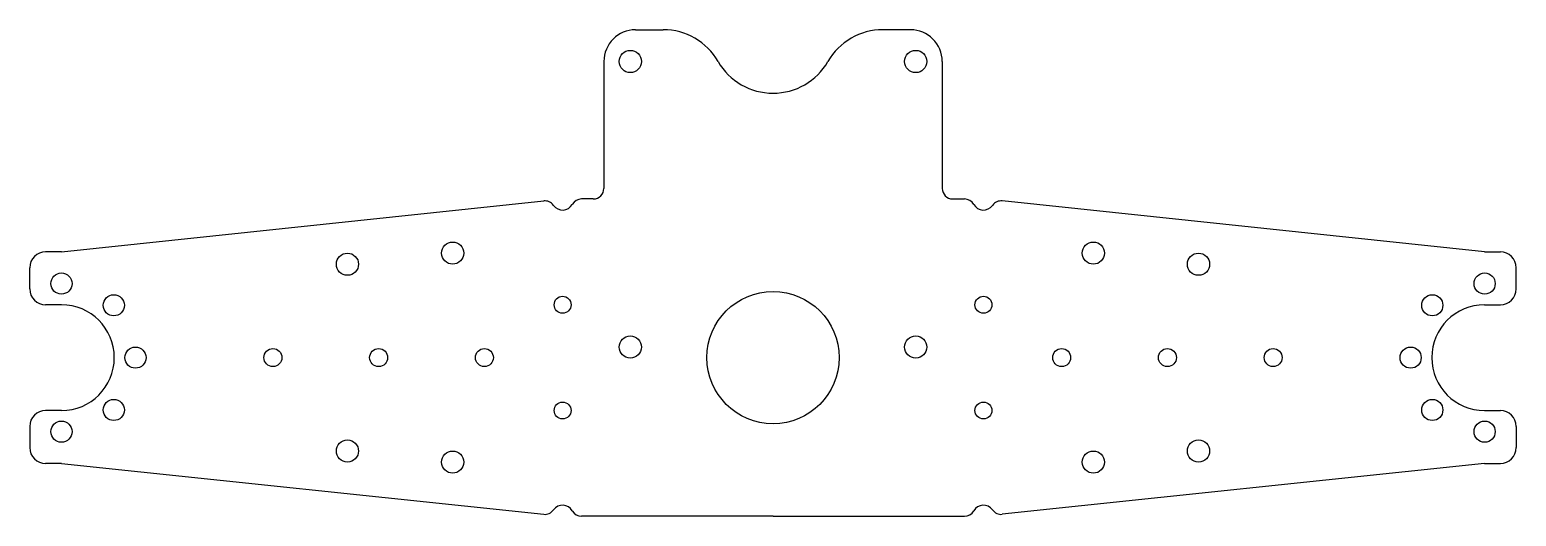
# Model space of a CAD drawing. Extents: x 0 to 141, y 0 to 46.
import ezdxf

# ---------------------------------------------------------------- set-up
doc = ezdxf.new("R2010")
doc.units = 0
doc.layers.add('Layer0', color=7, linetype='CONTINUOUS')

msp = doc.modelspace()

# ---------------------------------------------------------------- linework, layer by layer
at = {"layer": 'Layer0', "color": 8, "linetype": 'CONTINUOUS'}
for p, q in [((57.3, 46), (59.91, 46)), ((83.3, 46), (80.69, 46)), ((54.3, 43), (54.3, 31)), ((86.3, 43), (86.3, 31)), ((3, 25), (48.62, 29.81)), ((53.3, 30), (52.19, 30)), ((87.3, 30), (88.41, 30)), ((137.6, 25), (91.98, 29.81)), ((3, 25), (1.5, 25)), ((137.6, 25), (139.09, 25)), ((0, 21.5), (0, 23.5)), ((140.59, 21.5), (140.59, 23.5)), ((3, 20), (1.5, 20)), ((137.6, 20), (139.09, 20)), ((3, 10), (1.5, 10)), ((137.6, 10), (139.09, 10)), ((0, 8.5), (0, 6.5)), ((140.59, 8.5), (140.59, 6.5)), ((3, 5), (1.5, 5)), ((3, 5), (48.62, 0.19)), ((137.6, 5), (91.98, 0.19)), ((137.6, 5), (139.09, 5)), ((70.3, 0), (52.19, 0)), ((70.3, 0), (88.41, 0))]:
    msp.add_line(p, q, dxfattribs=at)
for centre, radius in [((56.8, 43), 1.05), ((83.8, 43), 1.05), ((40, 24.88), 1.05), ((100.6, 24.88), 1.05), ((30.05, 23.83), 1.05), ((110.54, 23.83), 1.05), ((3, 22), 1), ((137.6, 22), 1), ((70.3, 15), 6.25), ((7.95, 19.95), 1), ((50.4, 20), 0.8), ((90.2, 20), 0.8), ((132.65, 19.95), 1), ((56.8, 16), 1.05), ((83.8, 16), 1.05), ((10, 15), 1), ((23, 15), 0.85), ((33, 15), 0.85), ((43, 15), 0.85), ((97.6, 15), 0.85), ((107.6, 15), 0.85), ((117.6, 15), 0.85), ((130.6, 15), 1), ((7.95, 10.05), 1), ((50.4, 10), 0.8), ((90.2, 10), 0.8), ((132.65, 10.05), 1), ((3, 8), 1), ((137.6, 8), 1), ((30.05, 6.17), 1.05), ((110.54, 6.17), 1.05), ((40, 5.12), 1.05), ((100.6, 5.12), 1.05)]:
    msp.add_circle(centre, radius, dxfattribs=at)
for centre, radius, start, end in [((57.3, 43), 3, 90, 180), ((59.91, 40), 6, 30, 90), ((80.69, 40), 6, 90, 150), ((83.3, 43), 3, 0, 90), ((70.3, 46), 6, 210, 330), ((53.3, 31), 1, -90, 0), ((87.3, 31), 1, 180, 270), ((48.72, 28.82), 1, 35.218, 96.0216), ((52.19, 29), 1, 90, 150.8036), ((88.41, 29), 1, 29.1964, 90), ((91.87, 28.82), 1, 83.9784, 144.782), ((50.4, 30), 1.05, 215.218, 330.8036), ((90.2, 30), 1.05, 209.1964, 324.782), ((1.5, 23.5), 1.5, 90, 180), ((139.09, 23.5), 1.5, 0, 90), ((1.5, 21.5), 1.5, 180, 270), ((139.09, 21.5), 1.5, -90, 0), ((3, 15), 5, 0, 90), ((137.6, 15), 5, 90, 180), ((3, 15), 5, -90, 0), ((137.6, 15), 5, 180, 270), ((1.5, 8.5), 1.5, 90, 180), ((139.09, 8.5), 1.5, 0, 90), ((1.5, 6.5), 1.5, 180, 270), ((139.09, 6.5), 1.5, -90, 0), ((48.72, 1.18), 1, 263.9784, 324.782), ((50.4, 0), 1.05, 29.1964, 144.782), ((52.19, 1), 1, 209.1964, 270), ((88.41, 1), 1, 270, 330.8036), ((90.2, 0), 1.05, 35.218, 150.8036), ((91.87, 1.18), 1, 215.218, 276.0216)]:
    msp.add_arc(centre, radius, start, end, dxfattribs=at)

doc.saveas('drawing.dxf')
